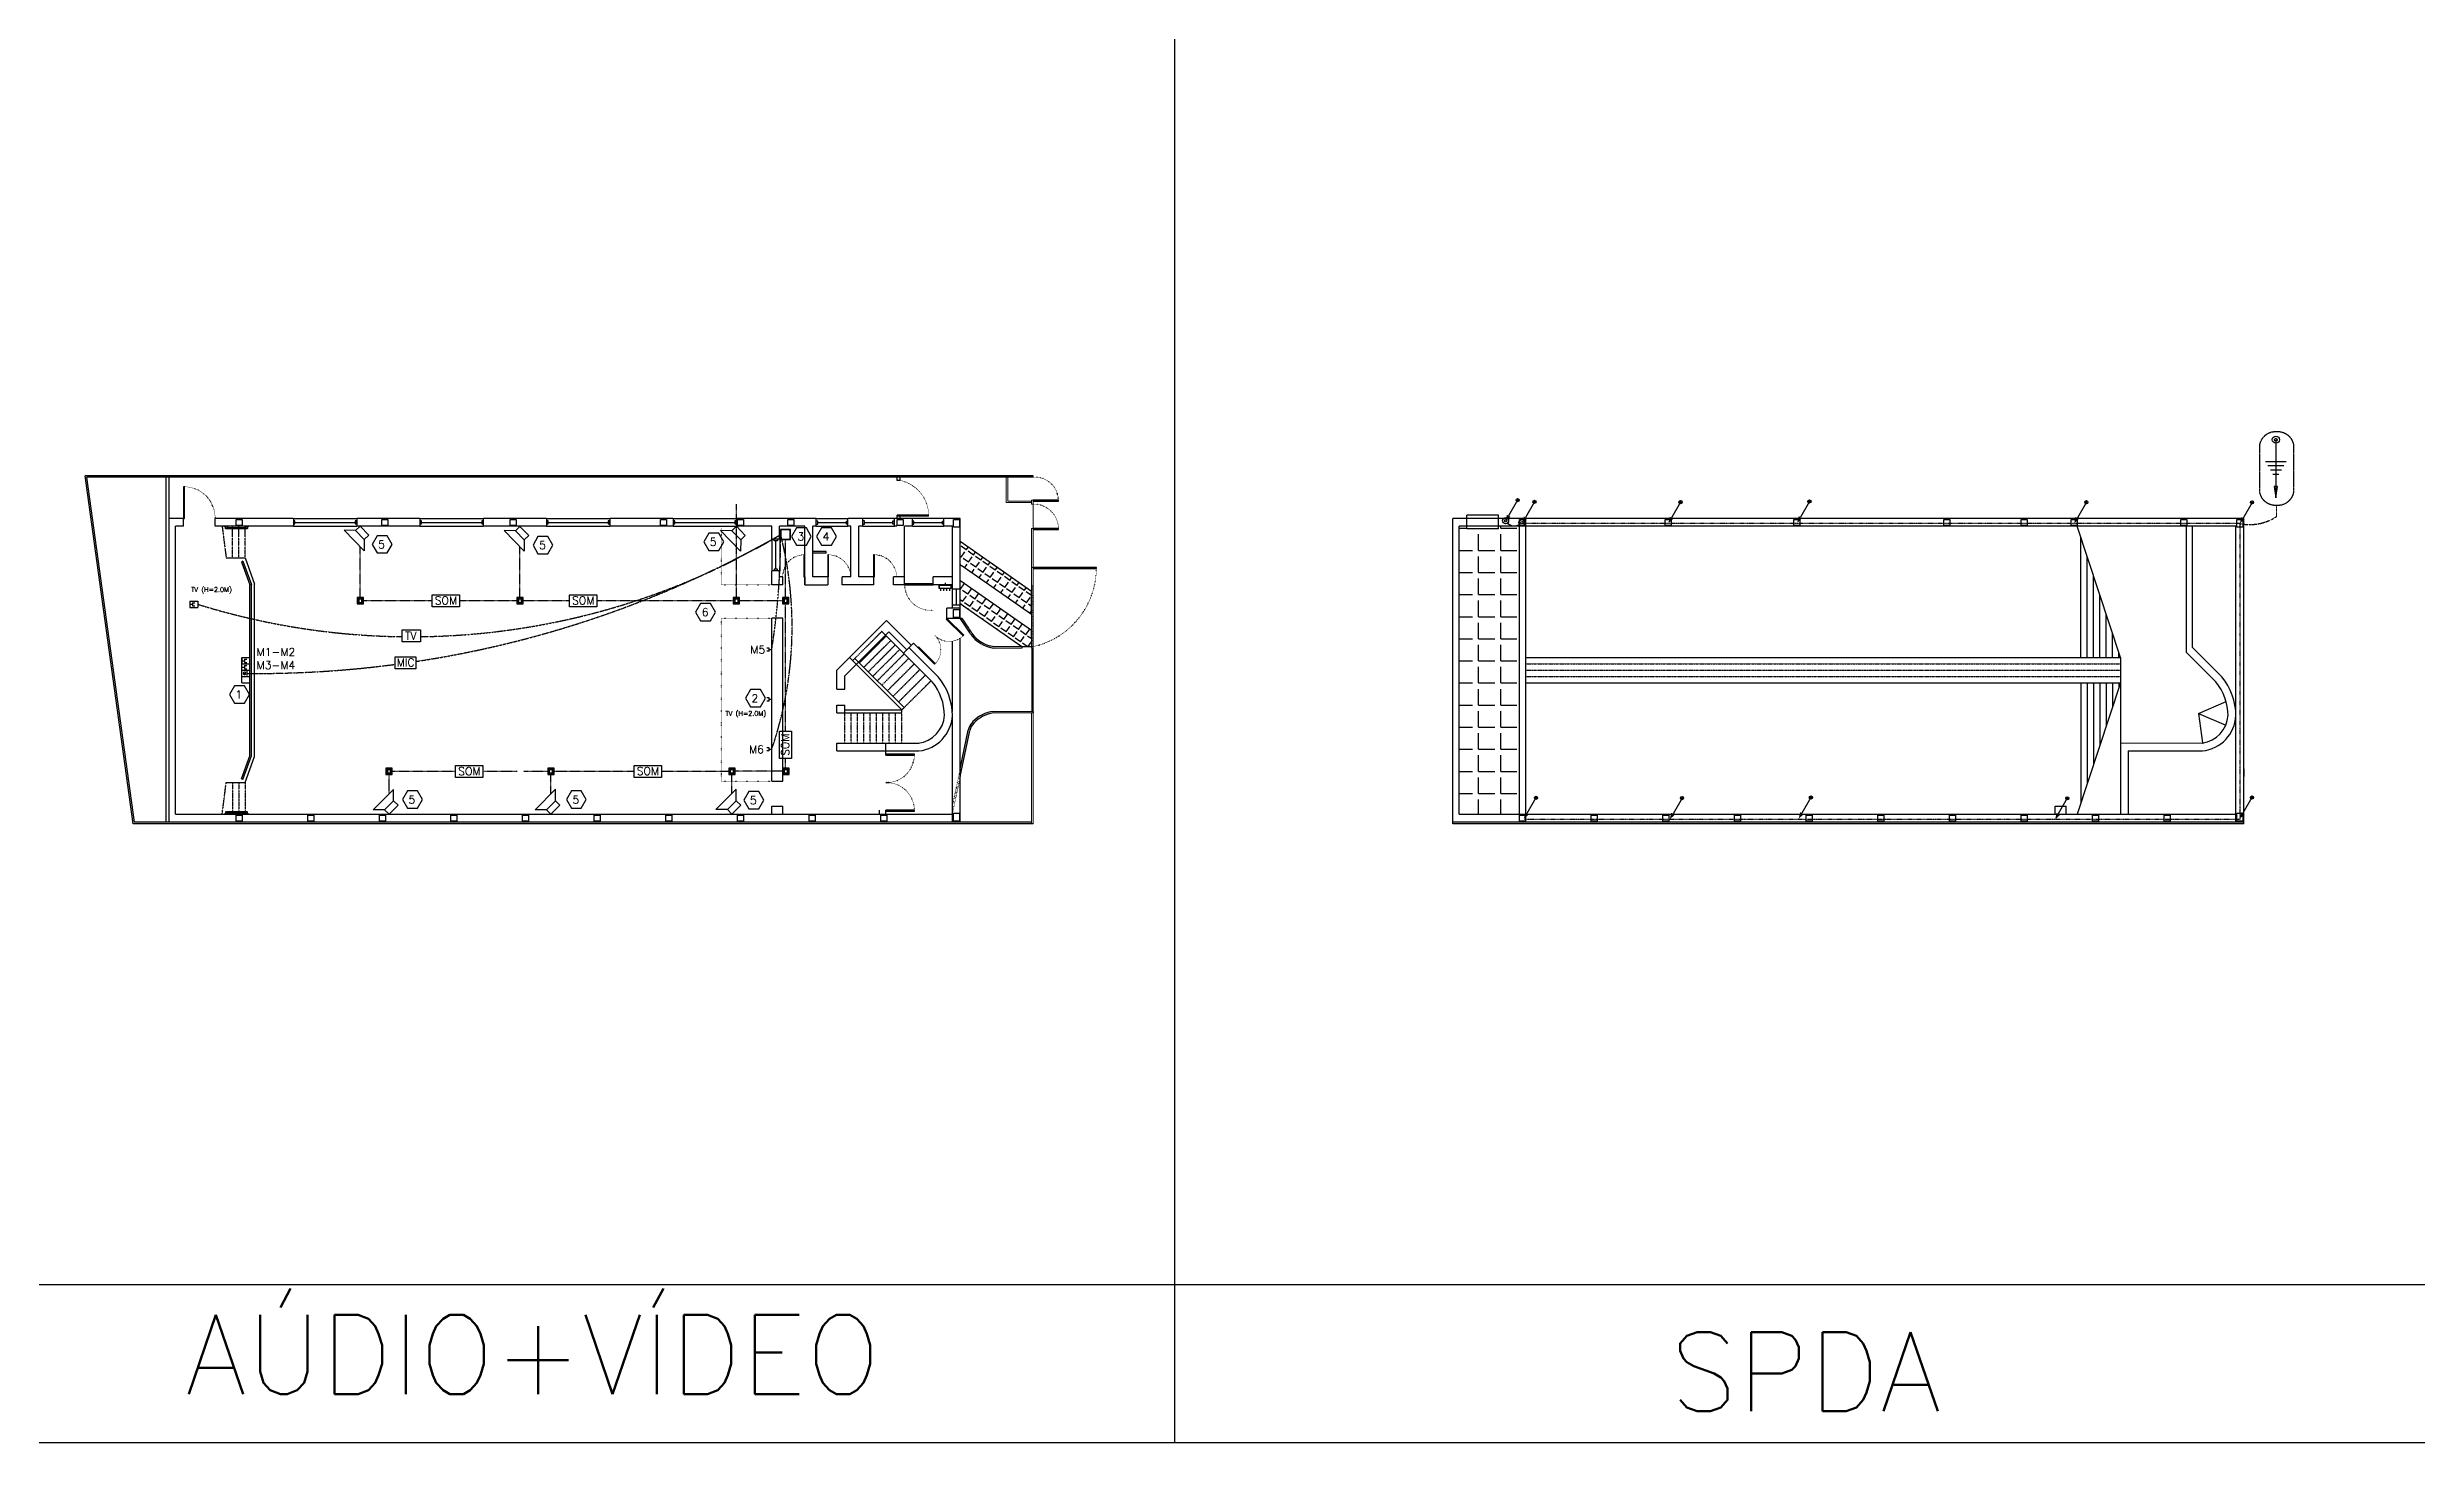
# Model space of a CAD drawing. Header units: millimetres. Extents: x -96513 to 442697, y -70111 to 173034.
# Drawn here: x 58847 to 133720, y -70111 to -26011 of the extents above; entities that cross this region are included whole.
import ezdxf

# ---------------------------------------------------------------- set-up
doc = ezdxf.new("R2010")
doc.units = ezdxf.units.MM
doc.set_wipeout_variables(frame=1)
for name, pattern in [('CACHE2', [4.7625, 3.175, -1.5875]), ('DUCT', [1, 0, -1]), ('EXPOSED', [11.90625, 6.35, -1.5875, 0.79375, -0.79375, 0.79375, -1.5875]), ('EXPOSED0', [6.35, 3.175, -0.79375, 0.396875, -0.79375, 0.396875, -0.79375]), ('INVISIBLE', [1.27, 0, -1.27]), ('RPHANTOM', [23.8125, 12.7, -1.5875, 3.175, -1.5875, 3.175, -1.5875]), ('SDOT', [1.5875, 0, -1.5875]), ('SFOUND', [15.24, 7.62, -1.905, 0, -1.905, 0, -1.905, 0, -1.905])]:
    doc.linetypes.add(name, pattern=pattern)
for name, color, linetype in [('Avd', 223, 'Continuous'), ('Com', 153, 'Continuous'), ('Door', 130, 'Continuous'), ('Glass', 130, 'Continuous'), ('Lite-Cqd', 114, 'Continuous'), ('Number', 18, 'Continuous'), ('Roof', 200, 'Continuous'), ('Sound', 110, 'Continuous'), ('Stairs', 193, 'Continuous'), ('Symb7', 43, 'Continuous'), ('Symb8', 1, 'Continuous'), ('Symb9', 1, 'Continuous'), ('Video', 110, 'Continuous'), ('Wall', 144, 'Continuous'), ('Wall-Base', 143, 'Continuous'), ('Wall-Head', 133, 'Continuous'), ('Wall-Head-Strc', 133, 'Continuous'), ('Wire', 84, 'Continuous')]:
    doc.layers.add(name, color=color, linetype=linetype)
doc.layers.add('Axes', color=6, linetype='CACHE2', lineweight=13)
doc.layers.add('Gate', color=150, linetype='Continuous', lineweight=13)
doc.layers.add('NE', color=8, linetype='Continuous', plot=False)
doc.styles.get("Standard").update_dxf_attribs({"font": 'ROMANS'})
doc.linetypes.add('DEMOLITION', pattern='A,0,-4.7625,-1e-13,[146,mecsline.shx,S=1.5875,R=-45,X=0,Y=0],-4.7625', length=9.525)

# ---------------------------------------------------------------- blocks, each defined once
blk = doc.blocks.new('E.IntWir-Wiring Down')
at = {"color": 0, "linetype": 'ByBlock', "lineweight": -2}
blk.add_line((0, 0), (-0.112, -0.195), dxfattribs=at)
blk.add_lwpolyline([(-0.112, -0.195, 0.0507, 0, 0), (-0.152, -0.264, 0, 0, 0)], format="xyseb", dxfattribs=at)
for radius in [0.0197, 0.0099]:
    blk.add_circle((0, 0), radius, dxfattribs=at)
blk = doc.blocks.new('E.IntWir-Earth Electrode')
at = {"color": 0, "linetype": 'ByBlock', "lineweight": -2}
for p, q in [((-0.129, -0.27), (0.127, -0.27)), ((-0.099, -0.323), (0.099, -0.323)), ((-0.068, -0.376), (0.068, -0.376)), ((-0.038, -0.429), (0.038, -0.429))]:
    blk.add_line(p, q, dxfattribs=at)
blk.add_lwpolyline([(0, 0), (0, -0.724), (0.021, -0.581), (-0.021, -0.581), (0, -0.724)], dxfattribs=at)
for radius in [0.0443, 0.0177]:
    blk.add_circle((0, 0), radius, dxfattribs=at)
blk = doc.blocks.new('E.IntWir-Metal Bonding')
at = {"color": 0, "linetype": 'ByBlock', "lineweight": -2}
for centre, radius in [((0, 0), 0.0295), ((0, 0), 0.0118), ((0.159, 0), 0.0295), ((0.159, 0), 0.0118)]:
    blk.add_circle(centre, radius, dxfattribs=at)
blk.add_arc((0.08, -0.06), 0.0997, 53.9696, 126.0304, dxfattribs=at)
blk = doc.blocks.new('G.SymPart-Wipeout')
at = {"color": 19, "linetype": 'Continuous'}
blk.add_wipeout([(0, 0), (1, 0), (1, 1), (0, 1)], dxfattribs=at)
blk = doc.blocks.new('*U51')
at = {"color": 0, "linetype": 'ByBlock', "lineweight": -2, "xscale": 2000, "yscale": 350.0000000018622}
blk.add_blockref('G.SymPart-Wipeout', (-1000, -175), dxfattribs=at)
at = {"color": 0, "linetype": 'ByBlock', "lineweight": -2, "flags": 128}
for points in [[(-1000, -50), (-1000, 50), (-950, 50), (-950, -50)], [(950, -50), (950, 50), (1000, 50), (1000, -50)]]:
    blk.add_lwpolyline(points, close=True, dxfattribs=at)
blk.add_lwpolyline([(-950, 0), (950, 0)], dxfattribs=at)
at = {"layer": 'Glass', "flags": 128}
for points in [[(-1000, 125), (-1000, 125), (1000, 125), (1000, 125)], [(-1000, -125), (-1000, -125), (1000, -125), (1000, -125)]]:
    blk.add_lwpolyline(points, dxfattribs=at)
at = {"layer": 'Wall'}
for p, q in [((-1000, -125), (-1000, 125)), ((1000, -125), (1000, 125))]:
    blk.add_line(p, q, dxfattribs=at)
at = {"layer": 'Wall-Head-Strc'}
for p, q in [((-1000, 125), (1000, 125)), ((-1000, -125), (1000, -125))]:
    blk.add_line(p, q, dxfattribs=at)
blk = doc.blocks.new('*U210')
at = {"xscale": -1, "rotation": 180}
blk.add_blockref('*U51', (0, 0), dxfattribs=at)
blk = doc.blocks.new('*U211')
at = {"color": 0, "linetype": 'ByBlock', "lineweight": -2, "transparency": 16777216}
for p in [(0, 0), (4000, 0), (8000, 0), (12000, 0)]:
    blk.add_blockref('*U210', p, dxfattribs=at)
blk = doc.blocks.new('*U18')
at = {"color": 18}
blk.add_wipeout([(-500, -160), (500, -160), (500, 160), (-500, 160)], dxfattribs=at).dxf.layer = 'Number'
at = {"color": 0, "linetype": 'ByBlock', "lineweight": -2}
blk.add_line((450, 0), (-450, 0), dxfattribs=at)
for points in [[(-500, -50), (-450, -50), (-450, 50), (-500, 50)], [(500, -50), (450, -50), (450, 50), (500, 50)]]:
    blk.add_lwpolyline(points, dxfattribs=at)
at = {"layer": 'Glass'}
for points in [[(-500, 125), (-500, 125), (500, 125), (500, 125)], [(-500, -125), (-500, -125), (500, -125), (500, -125)]]:
    blk.add_lwpolyline(points, dxfattribs=at)
at = {"layer": 'Wall-Base'}
for p, q in [((-500, -125), (-500, 125)), ((500, -125), (500, 125))]:
    blk.add_line(p, q, dxfattribs=at)
at = {"layer": 'Wall-Head'}
for p, q in [((-500, 125), (500, 125)), ((-500, -125), (500, -125))]:
    blk.add_line(p, q, dxfattribs=at)

msp = doc.modelspace()

# ---------------------------------------------------------------- hatches: boundary and pattern name
at = {"true_color": 0xd19cc7}
h = msp.add_hatch(dxfattribs=at)
h.set_pattern_fill('ANGLE', color=9, scale=100)
h.set_pattern_definition([(0, (0, 0), (0, 698.5), [508, -190.5]), (90, (0, 0), (-698.5, 4e-14), [508, -190.5])])
h.paths.add_polyline_path([(105373, -41149), (104709, -41149), (104709, -41227), (103709, -41227), (103709, -41149), (103459, -41149), (103459, -50249), (105373, -50249)])
at = {"true_color": 0xfeeab9}
h = msp.add_hatch(dxfattribs=at)
h.set_pattern_fill('ANGLE', color=254, scale=40, angle=55)
h.set_pattern_definition([(55, (40167.78, 44.5), (-228.8711, 160.2573), [203.2, -76.2]), (145, (40167.78, 44.5), (-160.2573, -228.8711), [203.2, -76.2])])
h.paths.add_polyline_path([(87822, -42945), (87697, -42857), (87697, -43589), (89637, -44947), (89947, -44949), (89947, -44431)])
h.paths.add_polyline_path([(89947, -43927), (89947, -43194), (87697, -41621), (87697, -42353), (88066, -42611)])
h = msp.add_hatch(color=254, dxfattribs=at)
h.dxf.hatch_style = 1
h.paths.add_polyline_path([(87758, -44059), (87697, -44059, -0.012669), (88024, -44553, 0.218045), (88761, -44999), (89637, -44999), (89637, -44949), (88764, -44949, -0.217133), (88066, -44526, 0.011905)])
h.paths.add_polyline_path([(88754, -47049), (89997, -47049), (89997, -46999), (88750, -46999, 0.176321), (88088, -47334, 0.137648), (87951, -47597), (87697, -48812), (87697, -49056), (88000, -47608, -0.137648), (88125, -47368, -0.175587)])
at = {"layer": 'Wall-Head', "true_color": 0x727430}
h = msp.add_hatch(color=67, dxfattribs=at)
h.dxf.hatch_style = 1
h.paths.add_polyline_path([(65247, -48398), (64980, -49130), (65027, -49149), (65297, -48407), (65297, -42991), (65027, -42249), (64980, -42268), (65247, -43000)])

# ---------------------------------------------------------------- linework, layer by layer
at = {"color": 8}
for p, q in [((94468, -25111), (94468, -70111)), ((-55639, -65111), (442697, -65111)), ((14468, -70111), (437697, -70111))]:
    msp.add_line(p, q, dxfattribs=at)
at = {"color": 53, "linetype": 'SFOUND'}
for p, q in [((105479, -41046), (128139, -41046)), ((128139, -50402), (128139, -41046)), ((105525, -50402), (128139, -50402))]:
    msp.add_line(p, q, dxfattribs=at)
for p, q in [((87697, -42353), (87697, -41621)), ((89947, -43927), (89947, -43194)), ((87697, -44059), (87758, -44059)), ((89953, -44949), (89947, -44431)), ((89637, -44949), (89953, -44949)), ((64997, -45699), (65247, -45699)), ((64997, -45699), (65247, -45699)), ((64997, -45899), (65247, -45899)), ((64997, -46099), (65247, -46099)), ((89997, -46999), (89997, -47049)), ((87697, -48812), (87697, -48812)), ((87697, -48812), (87697, -49056)), ((128259, -48812), (128259, -48812)), ((128259, -48812), (128259, -49056))]:
    msp.add_line(p, q)
at = {"color": 217, "linetype": 'RPHANTOM', "true_color": 0x93278f, "flags": 128}
msp.add_lwpolyline([(129261, -38153), (129334, -38153, -0.414214), (129834, -38653), (129834, -39990, -0.414214), (129334, -40490), (129261, -40490, -0.414214), (128761, -39990), (128761, -38653, -0.414214)], format="xyb", close=True, dxfattribs=at)
at = {"color": 217, "linetype": 'EXPOSED', "true_color": 0x93278f}
msp.add_arc((128445, -39543), 1550, 258.38599, 303.35331, dxfattribs=at)
at = {"color": 0, "linetype": 'ByBlock', "lineweight": -2}
msp.add_point((87217, -43118), dxfattribs=at)
at = {"layer": 'Avd'}
for p, q in [((73917, -41577), (73911, -41937)), ((80757, -41575), (80752, -41935)), ((69145, -50106), (69787, -49463)), ((69505, -50106), (69145, -50106)), ((69787, -49823), (69787, -49463)), ((74257, -50105), (74900, -49462)), ((74617, -50105), (74257, -50105)), ((74900, -49822), (74900, -49462)), ((79975, -50103), (80618, -49461)), ((80335, -50103), (79975, -50103)), ((80618, -49821), (80618, -49461))]:
    msp.add_line(p, q, dxfattribs=at)
for points in [[(69646, -50247), (69929, -49965), (69787, -49823), (69505, -50106)], [(74759, -50247), (75042, -49964), (74900, -49822), (74617, -50105)], [(80476, -50245), (80759, -49962), (80618, -49821), (80335, -50103)]]:
    msp.add_lwpolyline(points, close=True, dxfattribs=at)
at = {"layer": 'Axes'}
msp.add_line((129297, -40490), (129297, -40838), dxfattribs=at)
at = {"layer": 'Com', "linetype": 'SDOT'}
for p, q in [((80137, -41149), (80137, -42999)), ((80137, -42999), (81737, -42999)), ((80137, -44049), (81737, -44049)), ((80137, -44049), (80137, -49199)), ((80137, -49199), (81737, -49199))]:
    msp.add_line(p, q, dxfattribs=at)
at = {"layer": 'Door'}
for p, q in [((82787, -42749), (82787, -42999)), ((83507, -42749), (83507, -42999)), ((84957, -42749), (84957, -42999)), ((87276, -44059), (87255, -44080)), ((87785, -44611), (87255, -44080)), ((87806, -44589), (87276, -44059)), ((87806, -44589), (87785, -44611)), ((86378, -44957), (86357, -44978)), ((86887, -45509), (86357, -44978)), ((86908, -45487), (86378, -44957)), ((86908, -45487), (86887, -45509)), ((89972, -46999), (89972, -44999)), ((89997, -46999), (89997, -44999)), ((85347, -48379), (85347, -48249)), ((85347, -48349), (86247, -48349)), ((85147, -50249), (85147, -50119)), ((85347, -50249), (85347, -50119)), ((85347, -50249), (85347, -50119))]:
    msp.add_line(p, q, dxfattribs=at)
at = {"layer": 'Door', "linetype": 'DUCT'}
msp.add_line((89972, -44999), (89972, -42999), dxfattribs=at)
at = {"layer": 'Door', "linetype": 'DEMOLITION'}
msp.add_line((85347, -49249), (85447, -49249), dxfattribs=at)
at = {"layer": 'Door'}
for points in [[(89997, -40349), (90797, -40349), (90797, -40319), (89997, -40319)], [(89997, -41249), (90797, -41249), (90797, -41219), (89997, -41219)], [(82787, -42049), (82757, -42049), (82757, -42749), (82787, -42749)], [(83537, -42049), (83507, -42049), (83507, -42749), (83537, -42749)], [(84987, -42049), (84957, -42049), (84957, -42749), (84987, -42749)], [(85347, -48379), (86247, -48379), (86247, -48349), (85347, -48349)], [(85347, -50149), (86247, -50149), (86247, -50119), (85347, -50119)]]:
    msp.add_lwpolyline(points, close=True, dxfattribs=at)
msp.add_lwpolyline([(86837, -42969), (85937, -42969), (85937, -42999), (86837, -42999)], dxfattribs=at)
at = {"layer": 'Door', "linetype": 'DUCT'}
for centre, radius, start, end in [((90059, -40334), 738, 358.83482, 94.8604), ((90022, -41223), 775, 358.10704, 91.89296), ((83522, -42764), 715, 1.20183, 91.20183), ((84972, -42764), 715, 1.20183, 91.20183), ((86755, -42984), 819, 178.9506, 275.68352), ((85362, -48364), 885, 269.02898, 0.97102), ((85362, -50134), 885, 359.02898, 90.97102)]:
    msp.add_arc(centre, radius, start, end, dxfattribs=at)
at = {"layer": 'Door', "linetype": 'INVISIBLE'}
for centre, start, end in [((86449, -45049), 313.64681, 46.35319), ((87347, -44151), 223.64681, 316.35319)]:
    msp.add_arc(centre, 635, start, end, dxfattribs=at)
at = {"layer": 'Gate'}
for p, q in [((89147, -40399), (89147, -39599)), ((89197, -40349), (89197, -39599)), ((89947, -39599), (89947, -39549)), ((89997, -39599), (89997, -39549)), ((89947, -40399), (89147, -40399)), ((89947, -40349), (89197, -40349)), ((89947, -40449), (89947, -40319)), ((89997, -40319), (89947, -40319)), ((89997, -40449), (89947, -40449)), ((89997, -44999), (89997, -40449)), ((89947, -44999), (89947, -41219)), ((89997, -41219), (89947, -41219)), ((89997, -42449), (89947, -42449)), ((89997, -44949), (89947, -44949)), ((89997, -44949), (89947, -44949)), ((89997, -44999), (89947, -44999)), ((89997, -50549), (89997, -46249)), ((89997, -46999), (89947, -46999)), ((89947, -50549), (89947, -47049)), ((89997, -47049), (89947, -47049))]:
    msp.add_line(p, q, dxfattribs=at)
at = {"layer": 'Gate', "color": 254, "true_color": 0xfeeab9}
for p, q in [((89637, -44999), (88761, -44999)), ((89637, -44949), (88764, -44949)), ((89997, -46999), (88750, -46999)), ((89997, -47049), (88754, -47049))]:
    msp.add_line(p, q, dxfattribs=at)
at = {"layer": 'Gate'}
msp.add_lwpolyline([(89997, -40449), (89997, -40319)], dxfattribs=at)
at = {"layer": 'Glass', "linetype": 'DUCT'}
msp.add_arc((89453, -42464), 2544, 282.34253, 0.33786, dxfattribs=at)
at = {"layer": 'Lite-Cqd'}
for points in [[(68636, -43603), (68836, -43603), (68836, -43403), (68636, -43403)], [(68656, -43583), (68816, -43583), (68816, -43423), (68656, -43423)], [(73684, -43603), (73884, -43603), (73884, -43403), (73684, -43403)], [(73704, -43583), (73864, -43583), (73864, -43423), (73704, -43423)], [(80524, -43603), (80724, -43603), (80724, -43403), (80524, -43403)], [(80544, -43583), (80704, -43583), (80704, -43423), (80544, -43423)], [(82077, -43603), (82277, -43603), (82277, -43403), (82077, -43403)], [(82097, -43583), (82257, -43583), (82257, -43423), (82097, -43423)], [(68686, -43553), (68786, -43553), (68786, -43453), (68686, -43453)], [(73734, -43553), (73834, -43553), (73834, -43453), (73734, -43453)], [(80574, -43553), (80674, -43553), (80674, -43453), (80574, -43453)], [(82127, -43553), (82227, -43553), (82227, -43453), (82127, -43453)], [(69545, -48991), (69745, -48991), (69745, -48791), (69545, -48791)], [(69565, -48971), (69725, -48971), (69725, -48811), (69565, -48811)], [(69595, -48941), (69695, -48941), (69695, -48841), (69595, -48841)], [(74659, -48994), (74859, -48994), (74859, -48794), (74659, -48794)], [(74679, -48974), (74839, -48974), (74839, -48814), (74679, -48814)], [(74709, -48944), (74809, -48944), (74809, -48844), (74709, -48844)], [(80378, -48992), (80578, -48992), (80578, -48792), (80378, -48792)], [(80398, -48972), (80558, -48972), (80558, -48812), (80398, -48812)], [(80428, -48942), (80528, -48942), (80528, -48842), (80428, -48842)], [(82085, -48994), (82285, -48994), (82285, -48794), (82085, -48794)], [(82105, -48974), (82265, -48974), (82265, -48814), (82105, -48814)], [(82135, -48944), (82235, -48944), (82235, -48844), (82135, -48844)]]:
    msp.add_lwpolyline(points, close=True, dxfattribs=at)
at = {"layer": 'NE'}
for p, q in [((62597, -50499), (62597, -39599)), ((62697, -50499), (62697, -39599))]:
    msp.add_line(p, q, dxfattribs=at)
at = {"layer": 'Number'}
for points in [[(71004, -43312), (71871, -43312), (71871, -43694), (71004, -43694)], [(75344, -43312), (76211, -43312), (76211, -43694), (75344, -43694)], [(70058, -44416), (70636, -44416), (70636, -44799), (70058, -44799)], [(69833, -45271), (70493, -45271), (70493, -45654), (69833, -45654)], [(81985, -48490), (81985, -47623), (82367, -47623), (82367, -48490)], [(71745, -48709), (72612, -48709), (72612, -49091), (71745, -49091)], [(77386, -48705), (78253, -48705), (78253, -49087), (77386, -49087)]]:
    msp.add_lwpolyline(points, close=True, dxfattribs=at)
at = {"layer": 'Roof'}
for p, q in [((104709, -40899), (103259, -40899)), ((103259, -50549), (103259, -40899)), ((104709, -41149), (103459, -41149)), ((103459, -50249), (103459, -41149)), ((103709, -41149), (103709, -40799)), ((104709, -40799), (103709, -40799)), ((103709, -41227), (103709, -41149)), ((104709, -41149), (104709, -40799)), ((128259, -40899), (104709, -40899)), ((128009, -41149), (104709, -41149)), ((104709, -41227), (104709, -41149)), ((105373, -50249), (105373, -41149)), ((105573, -50207), (105573, -41149)), ((124359, -45299), (122996, -41149)), ((126444, -45138), (126444, -41149)), ((126637, -44978), (126637, -41149)), ((128009, -43736), (128009, -41149)), ((128259, -50549), (128259, -40899)), ((104709, -41227), (103709, -41227)), ((123113, -45299), (123113, -41506)), ((123313, -45299), (123313, -42115)), ((123513, -45299), (123513, -42723)), ((123713, -45299), (123713, -43332)), ((128009, -47000), (128009, -43136)), ((123913, -45299), (123913, -43941)), ((124113, -45299), (124113, -44550)), ((105573, -45299), (124359, -45299)), ((124313, -45299), (124313, -45159)), ((124359, -45299), (124359, -50249)), ((127372, -46066), (126444, -45138)), ((127564, -45906), (126637, -44978)), ((105573, -46099), (124359, -46099)), ((124359, -46099), (122996, -50249)), ((123113, -46099), (123113, -49892)), ((123313, -46099), (123313, -49283)), ((123513, -46099), (123513, -48675)), ((123713, -46099), (123713, -48066)), ((123913, -46099), (123913, -47457)), ((124113, -46099), (124113, -46848)), ((124313, -46099), (124313, -46239)), ((126822, -47067), (127698, -46686)), ((126822, -47067), (127689, -47429)), ((126822, -47067), (126953, -47997)), ((128009, -50499), (128009, -47133)), ((124359, -47999), (126953, -47997)), ((124609, -48249), (126954, -48249)), ((124609, -48249), (124609, -50249)), ((128259, -50499), (103259, -50499)), ((128259, -50549), (103259, -50549)), ((103459, -50249), (105573, -50249)), ((105591, -50249), (128009, -50249))]:
    msp.add_line(p, q, dxfattribs=at)
at = {"layer": 'Roof', "linetype": 'CACHE2'}
for p, q in [((105573, -45499), (124359, -45499)), ((105573, -45699), (124359, -45699)), ((105573, -45899), (124359, -45899))]:
    msp.add_line(p, q, dxfattribs=at)
at = {"layer": 'Roof'}
for centre, radius, start, end in [((126088, -47136), 1672, 0.07438, 39.78639), ((126088, -47136), 1922, 0.07438, 39.78639), ((126822, -47067), 940, 278.05379, 356.79093), ((126822, -47067), 1190, 276.3666, 356.79093)]:
    msp.add_arc(centre, radius, start, end, dxfattribs=at)
at = {"layer": 'Sound'}
for p, q in [((63351, -43513), (63601, -43513)), ((63351, -43513), (63351, -43713)), ((63351, -43613), (63433, -43613)), ((63351, -43713), (63601, -43713)), ((63433, -43563), (63503, -43563)), ((63433, -43563), (63433, -43663)), ((63433, -43663), (63503, -43663)), ((63601, -43513), (63601, -43713)), ((64997, -46099), (64997, -45299)), ((64997, -45299), (65247, -45299)), ((64997, -45299), (64997, -45499)), ((64997, -45399), (65079, -45399)), ((64997, -45499), (65247, -45499)), ((64997, -45599), (65079, -45599)), ((65079, -45349), (65148, -45349)), ((65079, -45349), (65079, -45449)), ((65079, -45449), (65148, -45449)), ((65079, -45549), (65148, -45549)), ((65079, -45549), (65079, -45649)), ((65079, -45649), (65148, -45649)), ((81655, -44999), (81585, -44999)), ((81655, -45099), (81585, -45099)), ((81655, -45099), (81655, -44999)), ((81737, -45049), (81655, -45049)), ((65039, -45799), (65119, -45799)), ((65148, -45729), (65148, -45869)), ((81655, -46574), (81585, -46574)), ((81655, -46674), (81585, -46674)), ((81655, -46674), (81655, -46574)), ((81737, -46624), (81655, -46624)), ((81655, -48149), (81585, -48149)), ((81655, -48249), (81585, -48249)), ((81655, -48249), (81655, -48149)), ((81737, -48199), (81655, -48199))]:
    msp.add_line(p, q, dxfattribs=at)
msp.add_arc((65079, -45798), 40, 21.11299, 337.05846, dxfattribs=at)
for points in [[(65056, -45794), (65056, -45802), (65039, -45799)], [(65101, -45794), (65101, -45802), (65119, -45799)]]:
    msp.add_solid(points, dxfattribs=at)
at = {"layer": 'Stairs', "linetype": 'EXPOSED'}
for p, q in [((64371, -41153), (64497, -42149)), ((64697, -42149), (64697, -41149)), ((64897, -42149), (64897, -41149)), ((65097, -42149), (65097, -41149)), ((85216, -44474), (84297, -45393)), ((85358, -44616), (84509, -45464)), ((85499, -44757), (84650, -45605)), ((85640, -44898), (84792, -45747)), ((85782, -45040), (84933, -45888)), ((85923, -45181), (85075, -46030)), ((86065, -45323), (85216, -46171)), ((86241, -45499), (85393, -46348)), ((86418, -45676), (85570, -46525)), ((86595, -45853), (85746, -46701)), ((86772, -46030), (85853, -46949)), ((84053, -47999), (84053, -47049)), ((84253, -47999), (84253, -47049)), ((84453, -47999), (84453, -47049)), ((84653, -47999), (84653, -47049)), ((84853, -47999), (84853, -47049)), ((85053, -47999), (85053, -47049)), ((85253, -47999), (85253, -47049)), ((85453, -47999), (85453, -47049)), ((85653, -47999), (85653, -47049)), ((85853, -47999), (85853, -46949)), ((64371, -50245), (64497, -49249)), ((64697, -49249), (64697, -50249)), ((64897, -49249), (64897, -50249)), ((65097, -49249), (65097, -50249))]:
    msp.add_line(p, q, dxfattribs=at)
at = {"layer": 'Stairs'}
for p, q in [((86825, -46083), (85216, -44474)), ((85853, -46949), (84200, -45296)), ((85923, -46878), (84368, -45323)), ((84047, -46949), (85853, -46949)), ((84047, -47049), (85853, -47049))]:
    msp.add_line(p, q, dxfattribs=at)
at = {"layer": 'Symb7'}
for points in [[(79491, -43586), (79334, -43858), (79491, -44131), (79806, -44131), (79964, -43858), (79806, -43586)], [(64758, -46188), (64600, -46461), (64758, -46734), (65073, -46734), (65230, -46461), (65073, -46188)], [(81068, -46310), (80911, -46583), (81068, -46856), (81383, -46856), (81541, -46583), (81383, -46310)], [(70226, -49512), (70069, -49785), (70226, -50058), (70541, -50058), (70699, -49785), (70541, -49512)], [(75405, -49512), (75247, -49785), (75405, -50058), (75720, -50058), (75877, -49785), (75720, -49512)], [(81018, -49533), (80860, -49805), (81018, -50078), (81333, -50078), (81490, -49805), (81333, -49533)]]:
    msp.add_lwpolyline(points, close=True, dxfattribs=at)
at = {"layer": 'Video', "ltscale": 100}
for points in [[(64545, -41149), (64545, -41155, -0.414214), (64539, -41162), (64450, -41162, -0.414214), (64444, -41155), (64444, -41149)], [(65129, -41162), (65129, -41183, -0.414214), (65123, -41189), (65075, -41189)], [(65198, -41149), (65198, -41155, -0.414214), (65192, -41162), (65103, -41162, -0.414214), (65097, -41155), (65097, -41149)], [(64513, -41183, 0.414214), (64520, -41189), (65075, -41189)], [(64545, -50249), (64545, -50243, 0.414214), (64539, -50236), (64450, -50236, 0.414214), (64444, -50243), (64444, -50249)], [(64513, -50215, -0.414214), (64520, -50209), (65075, -50209)], [(65129, -50236), (65129, -50215, 0.414214), (65123, -50209), (65075, -50209)]]:
    msp.add_lwpolyline(points, format="xyb", dxfattribs=at)
at = {"layer": 'Video'}
for points in [[(65032, -41228), (64495, -41226, -0.414214), (64476, -41207), (64476, -41161)], [(65168, -41163), (65168, -41209, -0.414214), (65149, -41228), (65032, -41228)], [(65032, -50170), (64495, -50172, 0.414214), (64476, -50191), (64476, -50237)], [(65168, -50235), (65168, -50189, 0.414214), (65149, -50170), (65032, -50170)]]:
    msp.add_lwpolyline(points, format="xyb", dxfattribs=at)
at = {"layer": 'Video', "ltscale": 100}
for points in [[(64513, -41162), (64513, -41183)], [(64513, -50236), (64513, -50215)]]:
    msp.add_lwpolyline(points, close=True, dxfattribs=at)
at = {"layer": 'Wall'}
for p, q in [((89997, -39549), (60040, -39549)), ((61553, -50549), (60040, -39549)), ((61597, -50499), (60097, -39599)), ((62697, -39599), (60097, -39599)), ((89997, -39599), (62697, -39599)), ((85697, -39699), (85697, -39599)), ((85797, -39699), (85797, -39599)), ((85797, -39699), (85697, -39699)), ((63177, -40899), (62697, -40899)), ((63147, -41149), (62897, -41149)), ((62897, -50249), (62897, -41149)), ((63147, -41149), (63147, -40899)), ((64147, -41149), (64147, -40899)), ((87697, -40899), (64147, -40899)), ((81737, -41149), (64147, -41149)), ((81737, -42999), (81737, -41149)), ((81987, -42749), (81987, -41149)), ((82787, -41149), (81987, -41149)), ((82787, -42999), (82787, -41149)), ((83037, -42749), (83037, -41149)), ((83870, -41149), (83037, -41149)), ((84237, -41149), (83237, -41149)), ((84237, -42749), (84237, -41149)), ((84487, -42749), (84487, -41149)), ((85304, -41149), (84487, -41149)), ((85687, -41149), (84737, -41149)), ((85697, -40899), (85697, -40799)), ((86697, -40799), (85697, -40799)), ((85797, -40899), (85797, -40829)), ((85937, -42999), (85937, -41149)), ((87447, -41149), (85937, -41149)), ((87447, -43736), (87447, -41149)), ((87697, -44059), (87697, -40899)), ((123349, -41149), (122549, -41149)), ((124433, -41149), (123599, -41149)), ((124799, -41149), (123799, -41149)), ((125867, -41149), (125049, -41149)), ((126249, -41149), (125299, -41149)), ((128009, -41149), (126499, -41149)), ((64497, -42149), (65097, -42149)), ((64992, -42299), (65247, -43000)), ((65027, -42249), (65297, -42991)), ((65097, -42149), (65397, -42973)), ((83461, -41949), (83037, -41949)), ((83461, -41999), (83037, -41999)), ((83461, -41999), (83461, -41949)), ((65397, -48425), (65397, -42973)), ((82087, -42999), (81737, -42999)), ((82087, -42749), (81987, -42749)), ((82087, -42999), (82087, -42749)), ((82787, -42999), (82787, -42749)), ((82787, -42999), (83507, -42999)), ((83537, -42749), (83037, -42749)), ((84237, -42749), (83967, -42749)), ((83967, -42999), (83967, -42749)), ((84957, -42999), (83967, -42999)), ((84987, -42749), (84487, -42749)), ((85587, -42999), (85587, -42749)), ((85937, -42749), (85587, -42749)), ((85937, -42999), (85587, -42999)), ((86837, -42999), (86837, -42749)), ((87447, -42749), (86837, -42749)), ((87447, -42999), (86837, -42999)), ((87698, -43136), (87447, -43136)), ((82087, -44049), (81737, -44049)), ((81737, -49199), (81737, -44049)), ((82087, -49199), (82087, -44049)), ((85367, -44130), (83797, -45700)), ((86145, -44907), (85367, -44130)), ((87698, -43736), (87276, -43736)), ((87276, -44059), (87276, -43736)), ((87758, -44059), (87276, -44059)), ((87698, -43636), (87447, -43636)), ((85437, -44483), (84047, -45874)), ((86003, -45049), (85437, -44483)), ((86215, -44837), (85897, -45155)), ((86357, -44978), (86215, -44837)), ((87002, -45906), (86074, -44978)), ((83797, -46299), (83797, -45700)), ((83797, -46299), (84047, -46299)), ((83797, -46299), (84047, -46299)), ((84047, -46299), (84047, -45874)), ((83797, -46799), (84047, -46799)), ((83797, -47049), (83797, -46799)), ((83797, -47049), (84047, -47049)), ((84047, -47049), (84047, -46799)), ((65097, -49249), (65397, -48425)), ((83797, -47999), (86391, -47999)), ((83797, -48249), (83797, -47999)), ((83797, -48249), (86391, -48249)), ((85347, -48249), (85347, -47999)), ((64497, -49249), (65097, -49249)), ((81737, -49199), (82087, -49199)), ((81737, -49999), (82087, -49999)), ((81737, -50249), (81737, -49999)), ((82087, -50249), (82087, -49999)), ((122299, -49999), (122649, -49999)), ((122299, -50249), (122299, -49999)), ((122649, -50249), (122649, -49999)), ((89997, -50549), (61553, -50549)), ((89947, -50499), (61597, -50499)), ((62897, -50249), (87447, -50249))]:
    msp.add_line(p, q, dxfattribs=at)
at = {"layer": 'Wall', "color": 67, "true_color": 0x727430}
for p, q in [((64980, -42268), (65247, -43000)), ((65027, -42249), (65297, -42991)), ((65247, -48398), (65247, -43000)), ((65297, -48407), (65297, -42991)), ((64980, -49130), (65247, -48398)), ((65027, -49149), (65297, -48407))]:
    msp.add_line(p, q, dxfattribs=at)
at = {"layer": 'Wall'}
for points in [[(64811, -40929), (65001, -40929), (65001, -41119), (64811, -41119)], [(80656, -40929), (80846, -40929), (80846, -41119), (80656, -41119)], [(82243, -40929), (82433, -40929), (82433, -41119), (82243, -41119)], [(85704, -40929), (85894, -40929), (85894, -41119), (85704, -41119)], [(87477, -40929), (87667, -40929), (87667, -41179), (87477, -41179)], [(105373, -40929), (105563, -40929), (105563, -41119), (105373, -41119)], [(109977, -40929), (110167, -40929), (110167, -41119), (109977, -41119)], [(114035, -40929), (114225, -40929), (114225, -41119), (114035, -41119)], [(118782, -40929), (118972, -40929), (118972, -41119), (118782, -41119)], [(121219, -40929), (121409, -40929), (121409, -41119), (121219, -41119)], [(122806, -40929), (122996, -40929), (122996, -41119), (122806, -41119)], [(126267, -40929), (126457, -40929), (126457, -41119), (126267, -41119)], [(128039, -40929), (128229, -40929), (128229, -41179), (128039, -41179)], [(87477, -43779), (87667, -43779), (87667, -44029), (87477, -44029)], [(64811, -50279), (65001, -50279), (65001, -50469), (64811, -50469)], [(67074, -50279), (67264, -50279), (67264, -50469), (67074, -50469)], [(69338, -50279), (69528, -50279), (69528, -50469), (69338, -50469)], [(71601, -50279), (71791, -50279), (71791, -50469), (71601, -50469)], [(73865, -50279), (74055, -50279), (74055, -50469), (73865, -50469)], [(76129, -50279), (76319, -50279), (76319, -50469), (76129, -50469)], [(78392, -50279), (78582, -50279), (78582, -50469), (78392, -50469)], [(80656, -50279), (80846, -50279), (80846, -50469), (80656, -50469)], [(82919, -50279), (83109, -50279), (83109, -50469), (82919, -50469)], [(85183, -50279), (85373, -50279), (85373, -50469), (85183, -50469)], [(87477, -50219), (87667, -50219), (87667, -50469), (87477, -50469)], [(105373, -50279), (105563, -50279), (105563, -50469), (105373, -50469)], [(107637, -50279), (107827, -50279), (107827, -50469), (107637, -50469)], [(109901, -50279), (110091, -50279), (110091, -50469), (109901, -50469)], [(112164, -50279), (112354, -50279), (112354, -50469), (112164, -50469)], [(114428, -50279), (114618, -50279), (114618, -50469), (114428, -50469)], [(116691, -50279), (116881, -50279), (116881, -50469), (116691, -50469)], [(118955, -50279), (119145, -50279), (119145, -50469), (118955, -50469)], [(121219, -50279), (121409, -50279), (121409, -50469), (121219, -50469)], [(123482, -50279), (123672, -50279), (123672, -50469), (123482, -50469)], [(125746, -50279), (125936, -50279), (125936, -50469), (125746, -50469)], [(128039, -50219), (128229, -50219), (128229, -50469), (128039, -50469)]]:
    msp.add_lwpolyline(points, close=True, dxfattribs=at)
at = {"layer": 'Wall', "ltscale": 100}
msp.add_lwpolyline([(65198, -50249), (65198, -50243, 0.414214), (65192, -50236), (65103, -50236, 0.414214), (65097, -50243), (65097, -50249)], format="xyb", dxfattribs=at)
at = {"layer": 'Wall'}
for centre, radius, start, end in [((85525, -47136), 1672, 0.07438, 39.78639), ((85525, -47136), 1922, 0.07438, 39.78639), ((86259, -47067), 940, 276.3666, 356.79093), ((86259, -47067), 1190, 276.3666, 356.79093)]:
    msp.add_arc(centre, radius, start, end, dxfattribs=at)
at = {"layer": 'Wall-Head', "color": 254, "true_color": 0xfeeab9}
for p, q in [((87697, -41621), (89947, -43194)), ((87697, -42353), (88066, -42611)), ((87898, -42494), (89947, -43927)), ((87697, -42857), (87829, -42950)), ((87822, -42945), (89947, -44431)), ((87697, -43589), (89637, -44947)), ((89637, -44947), (89637, -44999)), ((87697, -48812), (87951, -47597)), ((87697, -49056), (88000, -47608))]:
    msp.add_line(p, q, dxfattribs=at)
at = {"layer": 'Wall-Head', "color": 67, "true_color": 0x727430}
for p, q in [((65027, -42249), (64980, -42268)), ((65027, -49149), (64980, -49130))]:
    msp.add_line(p, q, dxfattribs=at)
at = {"layer": 'Wall-Head'}
for p, q in [((88672, -42303), (89947, -43194)), ((86837, -42999), (86837, -42969)), ((87573, -43636), (87573, -43136)), ((87697, -42857), (87822, -42945)), ((87447, -47000), (87447, -44778)), ((87697, -50499), (87697, -44681)), ((89637, -44947), (89947, -44949)), ((87447, -50499), (87447, -47133))]:
    msp.add_line(p, q, dxfattribs=at)
at = {"layer": 'Wall-Head', "color": 254, "linetype": 'DUCT', "true_color": 0xfeeab9}
for p, q in [((87447, -50005), (87697, -48812)), ((87447, -50249), (87697, -49056))]:
    msp.add_line(p, q, dxfattribs=at)
at = {"layer": 'Wall-Head'}
for points in [[(63147, -40899), (63177, -40899), (63177, -39899), (63147, -39899)], [(91997, -42479), (91997, -42449), (89997, -42449), (89997, -42479)]]:
    msp.add_lwpolyline(points, close=True, dxfattribs=at)
at = {"layer": 'Wall-Head', "linetype": 'DUCT'}
for centre, radius, start, end in [((63162, -40884), 985, 359.12754, 90.87246), ((82767, -42730), 681, 88.36316, 181.63684)]:
    msp.add_arc(centre, radius, start, end, dxfattribs=at)
at = {"layer": 'Wall-Head', "color": 254, "true_color": 0xfeeab9}
for centre, radius, start, end in [((78112, -50762), 11696, 32.06239, 34.96564), ((78112, -50762), 11746, 32.06239, 34.79526), ((88879, -43971), 1035, 214.23179, 263.43396), ((88879, -43971), 985, 214.23179, 263.43396), ((88879, -48076), 1085, 96.81911, 136.81773), ((88879, -48076), 1035, 96.98216, 136.81773), ((88489, -47710), 550, 136.81773, 168.16733), ((88489, -47710), 500, 136.81773, 168.16733)]:
    msp.add_arc(centre, radius, start, end, dxfattribs=at)
at = {"layer": 'Wire', "linetype": 'EXPOSED0'}
for p, q in [((68734, -43403), (68734, -41802)), ((73782, -43403), (73782, -41803)), ((71004, -43503), (68836, -43503)), ((73684, -43503), (71871, -43503)), ((75344, -43503), (73884, -43503)), ((80524, -43503), (76211, -43503)), ((82077, -43502), (80724, -43502)), ((82175, -47623), (82175, -43603)), ((82175, -48794), (82175, -48490)), ((69646, -49605), (69646, -48991)), ((71745, -48894), (69745, -48894)), ((73692, -48894), (72612, -48894)), ((74659, -48894), (73892, -48894)), ((74759, -49604), (74759, -48994)), ((77386, -48894), (74859, -48894)), ((80378, -48894), (78253, -48894)), ((80476, -49602), (80476, -48992)), ((82085, -48893), (80578, -48893))]:
    msp.add_line(p, q, dxfattribs=at)
at = {"layer": 'Wire', "linetype": 'EXPOSED'}
for centre, radius, start, end in [((70347, -21922), 22716, 252.72553, 269.27194), ((65451, -12254), 33546, 269.48355, 277.50702)]:
    msp.add_arc(centre, radius, start, end, dxfattribs=at)

# ---------------------------------------------------------------- block references
at = {"xscale": 2540, "yscale": 2540, "zscale": 2540}
for name, p in [('E.IntWir-Earth Electrode', (129273, -38411)), ('E.IntWir-Wiring Down', (105311, -40321)), ('E.IntWir-Wiring Down', (105843, -40376)), ('E.IntWir-Wiring Down', (110459, -40383)), ('E.IntWir-Wiring Down', (114532, -40364)), ('E.IntWir-Wiring Down', (123283, -40387)), ('E.IntWir-Wiring Down', (128520, -40391)), ('E.IntWir-Wiring Down', (105890, -49732)), ('E.IntWir-Wiring Down', (110505, -49739)), ('E.IntWir-Wiring Down', (114578, -49721)), ('E.IntWir-Wiring Down', (122682, -49744)), ('E.IntWir-Wiring Down', (128517, -49722))]:
    msp.add_blockref(name, p, dxfattribs=at)
at = {"xscale": 3251.200000000001, "yscale": 3251.200000000001, "zscale": 3251.200000000001, "rotation": 173.2417897493081}
msp.add_blockref('E.IntWir-Metal Bonding', (105444, -41033), dxfattribs=at)

# ---------------------------------------------------------------- texts
at = {"color": 8, "char_height": 2500, "attachment_point": 2}
for s, width, insert in [('AÚDIO+VÍDEO', 36658.6, (74191, -66075)), ('SPDA', 13115.87, (114409, -66619))]:
    msp.add_mtext_dynamic_manual_height_columns(s, width=width, gutter_width=1250, heights=[0], dxfattribs=dict(at, insert=insert))
at = {"layer": 'Symb7', "char_height": 250, "attachment_point": 2}
for s, insert in [('5', (69407, -41597)), ('5', (74491, -41620)), ('3', (82656, -41347)), ('6', (79631, -43736)), ('1', (64897, -46339)), ('2', (81207, -46461)), ('5', (70365, -49663)), ('5', (75544, -49663)), ('5', (81157, -49683))]:
    msp.add_mtext_dynamic_manual_height_columns(s, width=250, gutter_width=1250, heights=[0], dxfattribs=dict(at, insert=insert))
at = {"layer": 'Symb8', "insert": (70332, -44486), "char_height": 250, "attachment_point": 2}
msp.add_mtext_dynamic_manual_height_columns('TV', width=250, gutter_width=1250, heights=[0], dxfattribs=at)
at = {"layer": 'Symb9', "attachment_point": 2}
for s, width, insert, char_height in [('{\\C152;\\c12285479;TV (H=2.0M)}', 2991.55, (64033, -43073), 150), ('SOM', 250, (71442, -43367), 250), ('SOM', 250, (75782, -43367), 250), ('{\\C152;\\c12285479;M5}', 250, (81296, -44922), 250), ('{\\C152;\\c12285479;M1-M2\\PM3-M4}', 250, (66069, -44995), 250), ('MIC', 250, (70170, -45327), 250), ('{\\C152;\\c12285479;TV (H=2.0M)}', 2991.55, (80917, -46987), 150), ('{\\C152;\\c12285479;M6}', 250, (81257, -48075), 250), ('SOM', 250, (72183, -48764), 250), ('SOM', 250, (77824, -48760), 250)]:
    msp.add_mtext_dynamic_manual_height_columns(s, width=width, gutter_width=1250, heights=[0], dxfattribs=dict(at, insert=insert, char_height=char_height))
at = {"layer": 'Symb9', "insert": (82040, -48053), "char_height": 250, "attachment_point": 2, "rotation": 90}
msp.add_mtext_dynamic_manual_height_columns('SOM', width=250, gutter_width=1250, heights=[0], dxfattribs=at)

# ---------------------------------------------------------------- next in the draw order: block references
msp.add_blockref('*U211', (67622, -41024))
at = {"xscale": -1}
for p in [(83646, -41033), (85118, -41026), (86682, -41032)]:
    msp.add_blockref('*U18', p, dxfattribs=at)
at = {"xscale": -1, "rotation": 90}
msp.add_blockref('*U18', (81865, -42056), dxfattribs=at)

# ---------------------------------------------------------------- next in the draw order: wipeouts: each hides what was drawn before it
at = {"color": 18, "linetype": 'ByBlock'}
msp.add_wipeout([(87037, -43009), (87397, -43009), (87397, -43109), (87037, -43109)], dxfattribs=at)

# ---------------------------------------------------------------- next in the draw order: hatches: boundary and pattern name
at = {"linetype": 'ByBlock', "lineweight": -2}
h = msp.add_hatch(color=0, dxfattribs=at)
h.paths.add_polyline_path([(87406, -43118), (87406, -43000), (87028, -43000), (87028, -43118)])
h.paths.add_polyline_path([(87037, -43109), (87037, -43009), (87397, -43009), (87397, -43109)], flags=16)

# ---------------------------------------------------------------- next in the draw order: linework, layer by layer
at = {"color": 0, "linetype": 'ByBlock', "lineweight": -2}
for p, q in [((87075, -43118), (87075, -43185)), ((87170, -43118), (87170, -43185)), ((87217, -42933), (87217, -43000)), ((87264, -43118), (87264, -43185)), ((87358, -43118), (87358, -43185))]:
    msp.add_line(p, q, dxfattribs=at)
msp.add_line((87697, -43589), (87697, -42857))
for points in [[(82020, -41561), (82330, -41561), (82330, -41251), (82020, -41251)], [(82025, -41556), (82325, -41556), (82325, -41256), (82025, -41256)]]:
    msp.add_lwpolyline(points, close=True)
for points in [[(87028, -43000), (87405, -43000), (87405, -43118), (87028, -43118)], [(87037, -43009), (87397, -43009), (87397, -43109), (87037, -43109)]]:
    msp.add_lwpolyline(points, close=True, dxfattribs=at)
at = {"layer": 'Avd'}
for p, q in [((68584, -41281), (68224, -41275)), ((68224, -41275), (68856, -41928)), ((68862, -41568), (68856, -41928)), ((73638, -41289), (73278, -41284)), ((73278, -41284), (73911, -41937)), ((80479, -41288), (80119, -41283)), ((80119, -41283), (80752, -41935))]:
    msp.add_line(p, q, dxfattribs=at)
for points in [[(68727, -41142), (69006, -41429), (68862, -41568), (68584, -41281)], [(73782, -41150), (74060, -41437), (73917, -41577), (73638, -41289)], [(80622, -41149), (80901, -41436), (80757, -41575), (80479, -41288)]]:
    msp.add_lwpolyline(points, close=True, dxfattribs=at)
at = {"layer": 'Gate'}
msp.add_lwpolyline([(86697, -40829), (86697, -40799), (85697, -40799), (85697, -40829)], close=True, dxfattribs=at)
at = {"layer": 'Gate', "linetype": 'DUCT'}
msp.add_arc((85556, -40814), 1141, 359.24652, 77.82533, dxfattribs=at)
at = {"layer": 'Symb7'}
for points in [[(69268, -41446), (69110, -41719), (69268, -41992), (69583, -41992), (69740, -41719), (69583, -41446)], [(74351, -41470), (74194, -41743), (74351, -42015), (74666, -42015), (74824, -41743), (74666, -41470)], [(79747, -41365), (79590, -41638), (79747, -41911), (80062, -41911), (80220, -41638), (80062, -41365)], [(82517, -41196), (82359, -41469), (82517, -41742), (82832, -41742), (82989, -41469), (82832, -41196)], [(83314, -41196), (83156, -41469), (83314, -41742), (83629, -41742), (83786, -41469), (83629, -41196)]]:
    msp.add_lwpolyline(points, close=True, dxfattribs=at)
at = {"layer": 'Wall'}
for points in [[(69414, -40929), (69604, -40929), (69604, -41119), (69414, -41119)], [(73473, -40929), (73663, -40929), (73663, -41119), (73473, -41119)], [(78219, -40929), (78409, -40929), (78409, -41119), (78219, -41119)]]:
    msp.add_lwpolyline(points, close=True, dxfattribs=at)
at = {"layer": 'Wire', "linetype": 'EXPOSED0'}
for p, q in [((80622, -43403), (80622, -40451)), ((82175, -43403), (82175, -41561))]:
    msp.add_line(p, q, dxfattribs=at)
at = {"layer": 'Wire', "linetype": 'EXPOSED'}
for centre, radius, start, end in [((65535, -12596), 33196, 278.58991, 299.78494), ((70347, -21922), 22716, 270.72841, 300.93601), ((58930, -41443), 23090, 351.01506, 0.08332), ((70437, -44327), 11945, 341.08385, 14.13748)]:
    msp.add_arc(centre, radius, start, end, dxfattribs=at)

# ---------------------------------------------------------------- next in the draw order: texts
at = {"layer": 'Symb7', "char_height": 250, "attachment_point": 2}
for s, insert in [('5', (79886, -41516)), ('4', (83453, -41347))]:
    msp.add_mtext_dynamic_manual_height_columns(s, width=250, gutter_width=1250, heights=[0], dxfattribs=dict(at, insert=insert))

doc.saveas('drawing.dxf')
